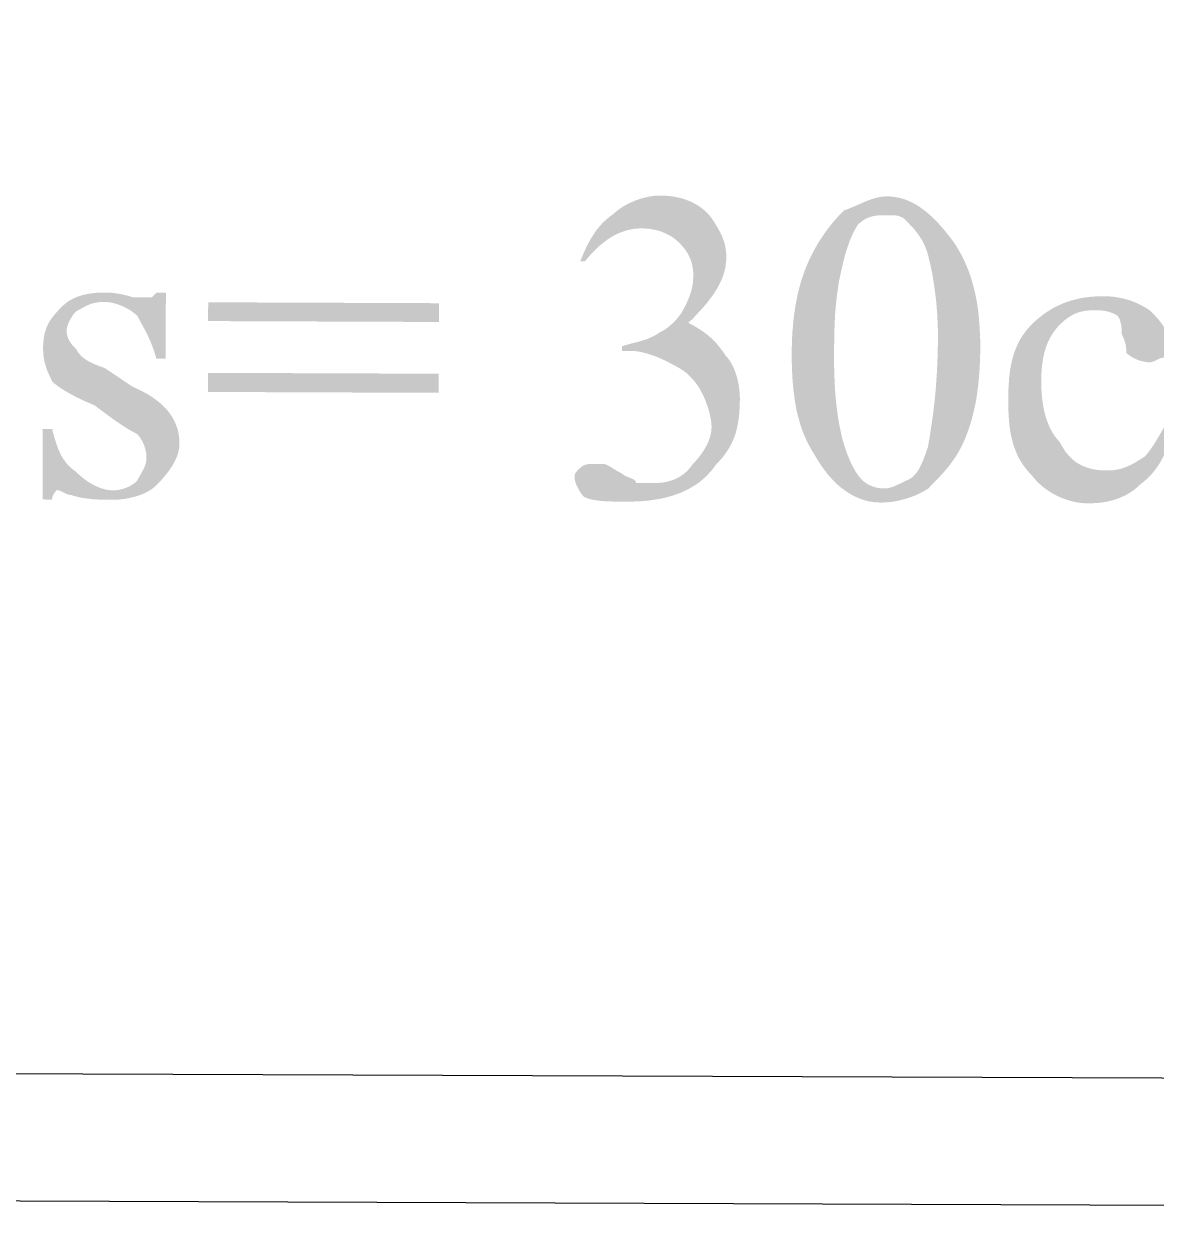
# Model space of a CAD drawing. Header units: millimetres. Extents: x -125 to 146, y -26 to 163.
# Drawn here: x 116.76 to 126.95, y 30.58 to 41.31 of the extents above; entities that cross this region are included whole.
import ezdxf
from ezdxf.xclip import XClip

# ---------------------------------------------------------------- set-up
doc = ezdxf.new("R2010")
doc.units = ezdxf.units.MM
doc.header["$MEASUREMENT"] = 0
doc.header["$XCLIPFRAME"] = 0
doc.layers.get('0').update_dxf_attribs({"color": 255, "linetype": 'CONTINUOUS'})

# ---------------------------------------------------------------- blocks, each defined once
blk = doc.blocks.new('MF12257_10')
at = {"color": 7, "linetype": 'Continuous', "lineweight": 25, "true_color": 0x000007}
blk.add_lwpolyline([(114.393, 53.755), (114.393, -5.961), (68.173, -5.961), (68.173, 53.755)], close=True, dxfattribs=at)
blk = doc.blocks.new('MF12274_11')
at = {"color": 7, "linetype": 'Continuous', "lineweight": 25, "true_color": 0x000007}
blk.add_lwpolyline([(113.205, 52.612), (113.205, -4.776), (69.318, -4.776), (69.318, 52.612)], close=True, dxfattribs=at)

msp = doc.modelspace()

# ---------------------------------------------------------------- hatches: boundary and pattern name
at = {"true_color": 0x000007}
for points in [[(121.767, 39.168), (121.778, 39.195), (121.789, 39.22), (121.799, 39.245), (121.81, 39.268), (121.821, 39.291), (121.832, 39.313), (121.843, 39.335), (121.854, 39.355), (121.865, 39.375), (121.877, 39.394), (121.889, 39.412), (121.9, 39.43), (121.912, 39.447), (121.925, 39.463), (121.937, 39.478), (121.95, 39.493), (121.963, 39.508), (121.977, 39.522), (121.991, 39.535), (122.005, 39.548), (122.019, 39.56), (122.034, 39.571), (122.049, 39.583), (122.065, 39.593), (122.076, 39.604), (122.088, 39.614), (122.101, 39.625), (122.114, 39.635), (122.129, 39.645), (122.144, 39.655), (122.159, 39.665), (122.176, 39.674), (122.193, 39.684), (122.21, 39.693), (122.228, 39.701), (122.247, 39.709), (122.266, 39.717), (122.285, 39.724), (122.305, 39.731), (122.325, 39.737), (122.345, 39.742), (122.366, 39.747), (122.386, 39.751), (122.407, 39.755), (122.428, 39.758), (122.449, 39.76), (122.47, 39.761), (122.492, 39.761), (122.518, 39.761), (122.544, 39.759), (122.569, 39.757), (122.594, 39.754), (122.618, 39.75), (122.642, 39.745), (122.665, 39.74), (122.688, 39.734), (122.71, 39.727), (122.731, 39.719), (122.752, 39.711), (122.772, 39.702), (122.791, 39.692), (122.81, 39.682), (122.828, 39.671), (122.846, 39.659), (122.862, 39.647), (122.878, 39.635), (122.893, 39.621), (122.908, 39.608), (122.921, 39.593), (122.934, 39.579), (122.946, 39.563), (122.957, 39.548), (122.967, 39.532), (122.977, 39.517), (122.986, 39.502), (122.995, 39.487), (123.004, 39.473), (123.012, 39.458), (123.019, 39.445), (123.027, 39.431), (123.033, 39.417), (123.04, 39.404), (123.046, 39.39), (123.051, 39.377), (123.056, 39.363), (123.061, 39.35), (123.065, 39.336), (123.069, 39.323), (123.072, 39.309), (123.075, 39.295), (123.077, 39.281), (123.079, 39.267), (123.08, 39.252), (123.082, 39.237), (123.082, 39.222), (123.082, 39.206), (123.082, 39.18), (123.079, 39.154), (123.076, 39.128), (123.072, 39.103), (123.066, 39.078), (123.059, 39.054), (123.05, 39.03), (123.041, 39.005), (123.03, 38.981), (123.018, 38.958), (123.005, 38.934), (122.991, 38.91), (122.976, 38.886), (122.96, 38.862), (122.942, 38.839), (122.924, 38.815), (122.905, 38.79), (122.884, 38.766), (122.863, 38.742), (122.84, 38.717), (122.817, 38.692), (122.793, 38.666), (122.768, 38.641), (122.741, 38.615), (122.762, 38.604), (122.782, 38.593), (122.801, 38.582), (122.819, 38.572), (122.837, 38.561), (122.854, 38.55), (122.87, 38.539), (122.885, 38.528), (122.9, 38.516), (122.915, 38.505), (122.929, 38.493), (122.942, 38.482), (122.955, 38.469), (122.968, 38.457), (122.98, 38.445), (122.992, 38.432), (123.003, 38.419), (123.014, 38.405), (123.026, 38.391), (123.036, 38.377), (123.047, 38.363), (123.058, 38.348), (123.068, 38.333), (123.079, 38.317), (123.089, 38.306), (123.099, 38.294), (123.109, 38.281), (123.118, 38.268), (123.126, 38.254), (123.134, 38.239), (123.142, 38.224), (123.149, 38.209), (123.156, 38.192), (123.162, 38.176), (123.168, 38.159), (123.174, 38.142), (123.179, 38.125), (123.183, 38.107), (123.187, 38.09), (123.191, 38.072), (123.194, 38.054), (123.197, 38.037), (123.199, 38.019), (123.201, 38.002), (123.203, 37.985), (123.204, 37.968), (123.204, 37.952), (123.205, 37.935), (123.204, 37.904), (123.203, 37.873), (123.202, 37.843), (123.2, 37.814), (123.198, 37.786), (123.195, 37.758), (123.191, 37.731), (123.186, 37.705), (123.181, 37.679), (123.175, 37.654), (123.169, 37.629), (123.161, 37.605), (123.153, 37.582), (123.143, 37.558), (123.133, 37.536), (123.121, 37.513), (123.109, 37.491), (123.096, 37.469), (123.081, 37.447), (123.066, 37.426), (123.049, 37.404), (123.031, 37.383), (123.011, 37.362), (122.991, 37.341), (122.969, 37.31), (122.946, 37.281), (122.921, 37.254), (122.895, 37.228), (122.869, 37.204), (122.841, 37.181), (122.812, 37.16), (122.781, 37.141), (122.75, 37.123), (122.718, 37.107), (122.685, 37.091), (122.651, 37.078), (122.616, 37.065), (122.58, 37.054), (122.544, 37.044), (122.507, 37.035), (122.469, 37.028), (122.43, 37.022), (122.391, 37.016), (122.351, 37.012), (122.31, 37.009), (122.269, 37.007), (122.227, 37.006), (122.185, 37.005), (122.164, 37.005), (122.143, 37.005), (122.123, 37.006), (122.103, 37.006), (122.083, 37.006), (122.065, 37.006), (122.046, 37.007), (122.028, 37.007), (122.011, 37.008), (121.993, 37.009), (121.977, 37.01), (121.961, 37.011), (121.945, 37.013), (121.93, 37.015), (121.915, 37.017), (121.9, 37.019), (121.887, 37.021), (121.873, 37.024), (121.86, 37.027), (121.847, 37.031), (121.835, 37.035), (121.824, 37.039), (121.812, 37.044), (121.802, 37.049), (121.796, 37.055), (121.791, 37.06), (121.786, 37.067), (121.781, 37.073), (121.776, 37.08), (121.771, 37.088), (121.766, 37.095), (121.761, 37.102), (121.756, 37.11), (121.752, 37.118), (121.748, 37.126), (121.744, 37.134), (121.74, 37.142), (121.736, 37.15), (121.733, 37.158), (121.73, 37.165), (121.727, 37.173), (121.725, 37.18), (121.723, 37.187), (121.721, 37.194), (121.719, 37.201), (121.718, 37.207), (121.718, 37.213), (121.718, 37.219), (121.718, 37.224), (121.718, 37.228), (121.718, 37.233), (121.718, 37.237), (121.718, 37.24), (121.718, 37.244), (121.719, 37.247), (121.719, 37.25), (121.72, 37.253), (121.721, 37.256), (121.722, 37.258), (121.723, 37.261), (121.725, 37.264), (121.726, 37.266), (121.728, 37.269), (121.73, 37.272), (121.733, 37.275), (121.736, 37.278), (121.739, 37.282), (121.742, 37.285), (121.746, 37.289), (121.75, 37.293), (121.755, 37.298), (121.76, 37.303), (121.766, 37.308), (121.771, 37.313), (121.776, 37.317), (121.781, 37.321), (121.787, 37.324), (121.792, 37.328), (121.797, 37.33), (121.803, 37.333), (121.808, 37.335), (121.813, 37.337), (121.819, 37.339), (121.824, 37.34), (121.829, 37.341), (121.834, 37.342), (121.84, 37.343), (121.845, 37.344), (121.85, 37.344), (121.856, 37.345), (121.861, 37.345), (121.866, 37.345), (121.872, 37.345), (121.877, 37.345), (121.882, 37.345), (121.887, 37.345), (121.888, 37.345), (121.888, 37.345), (121.889, 37.345), (121.891, 37.345), (121.893, 37.345), (121.895, 37.345), (121.897, 37.345), (121.9, 37.345), (121.903, 37.345), (121.906, 37.345), (121.91, 37.345), (121.914, 37.345), (121.918, 37.345), (121.922, 37.345), (121.927, 37.345), (121.931, 37.345), (121.936, 37.345), (121.941, 37.345), (121.946, 37.345), (121.951, 37.345), (121.956, 37.345), (121.962, 37.345), (121.967, 37.345), (121.972, 37.345), (121.977, 37.345), (121.983, 37.344), (121.988, 37.343), (121.993, 37.341), (121.999, 37.34), (122.004, 37.337), (122.01, 37.335), (122.016, 37.332), (122.022, 37.329), (122.028, 37.326), (122.034, 37.322), (122.041, 37.318), (122.047, 37.314), (122.054, 37.31), (122.062, 37.305), (122.069, 37.3), (122.077, 37.296), (122.085, 37.291), (122.093, 37.286), (122.102, 37.281), (122.111, 37.275), (122.121, 37.27), (122.131, 37.265), (122.141, 37.259), (122.147, 37.254), (122.153, 37.25), (122.16, 37.245), (122.166, 37.241), (122.173, 37.238), (122.18, 37.234), (122.187, 37.231), (122.195, 37.228), (122.202, 37.225), (122.209, 37.222), (122.216, 37.219), (122.223, 37.217), (122.229, 37.214), (122.235, 37.211), (122.241, 37.209), (122.247, 37.206), (122.252, 37.203), (122.257, 37.199), (122.261, 37.196), (122.264, 37.192), (122.267, 37.188), (122.269, 37.184), (122.27, 37.179), (122.27, 37.174), (122.276, 37.174), (122.282, 37.174), (122.288, 37.174), (122.295, 37.174), (122.302, 37.174), (122.309, 37.174), (122.316, 37.174), (122.324, 37.174), (122.331, 37.174), (122.339, 37.174), (122.347, 37.174), (122.355, 37.174), (122.363, 37.174), (122.371, 37.174), (122.379, 37.174), (122.386, 37.174), (122.394, 37.174), (122.401, 37.174), (122.409, 37.174), (122.415, 37.174), (122.422, 37.174), (122.428, 37.174), (122.434, 37.174), (122.44, 37.174), (122.456, 37.174), (122.471, 37.174), (122.487, 37.176), (122.503, 37.177), (122.519, 37.179), (122.534, 37.182), (122.55, 37.185), (122.565, 37.189), (122.58, 37.193), (122.596, 37.198), (122.61, 37.204), (122.625, 37.21), (122.64, 37.217), (122.654, 37.225), (122.668, 37.233), (122.681, 37.242), (122.695, 37.251), (122.708, 37.262), (122.721, 37.273), (122.733, 37.285), (122.745, 37.298), (122.757, 37.312), (122.768, 37.326), (122.779, 37.342), (122.79, 37.353), (122.8, 37.364), (122.811, 37.375), (122.821, 37.387), (122.831, 37.4), (122.841, 37.412), (122.851, 37.425), (122.861, 37.439), (122.87, 37.452), (122.879, 37.466), (122.888, 37.48), (122.896, 37.495), (122.904, 37.509), (122.911, 37.524), (122.918, 37.539), (122.924, 37.554), (122.93, 37.57), (122.935, 37.585), (122.939, 37.601), (122.943, 37.617), (122.946, 37.632), (122.948, 37.648), (122.949, 37.664), (122.95, 37.68), (122.949, 37.691), (122.949, 37.702), (122.948, 37.714), (122.946, 37.726), (122.945, 37.739), (122.943, 37.751), (122.94, 37.764), (122.937, 37.777), (122.934, 37.79), (122.931, 37.804), (122.928, 37.817), (122.924, 37.83), (122.92, 37.844), (122.915, 37.857), (122.911, 37.87), (122.906, 37.883), (122.902, 37.896), (122.897, 37.909), (122.892, 37.921), (122.887, 37.934), (122.882, 37.945), (122.877, 37.957), (122.871, 37.968), (122.866, 37.979), (122.861, 37.989), (122.856, 37.999), (122.85, 38.009), (122.845, 38.018), (122.84, 38.027), (122.835, 38.035), (122.829, 38.044), (122.824, 38.051), (122.819, 38.059), (122.813, 38.066), (122.808, 38.073), (122.803, 38.08), (122.798, 38.086), (122.792, 38.093), (122.787, 38.099), (122.782, 38.105), (122.777, 38.111), (122.771, 38.116), (122.766, 38.122), (122.761, 38.127), (122.756, 38.133), (122.75, 38.138), (122.745, 38.144), (122.74, 38.149), (122.734, 38.154), (122.728, 38.16), (122.722, 38.165), (122.715, 38.17), (122.708, 38.175), (122.701, 38.181), (122.693, 38.186), (122.685, 38.191), (122.677, 38.197), (122.668, 38.202), (122.659, 38.207), (122.65, 38.213), (122.641, 38.218), (122.631, 38.223), (122.621, 38.229), (122.611, 38.234), (122.601, 38.239), (122.591, 38.245), (122.581, 38.25), (122.571, 38.255), (122.56, 38.261), (122.55, 38.266), (122.539, 38.271), (122.529, 38.277), (122.518, 38.282), (122.507, 38.287), (122.495, 38.293), (122.483, 38.298), (122.471, 38.303), (122.459, 38.308), (122.446, 38.313), (122.433, 38.318), (122.42, 38.322), (122.407, 38.327), (122.394, 38.331), (122.381, 38.335), (122.367, 38.339), (122.354, 38.343), (122.341, 38.346), (122.328, 38.35), (122.315, 38.352), (122.303, 38.355), (122.29, 38.357), (122.278, 38.359), (122.266, 38.36), (122.254, 38.361), (122.243, 38.362), (122.232, 38.362), (122.145, 38.363), (122.145, 38.405), (122.161, 38.41), (122.177, 38.415), (122.192, 38.419), (122.207, 38.423), (122.221, 38.427), (122.236, 38.431), (122.25, 38.434), (122.263, 38.438), (122.277, 38.441), (122.29, 38.445), (122.304, 38.448), (122.317, 38.452), (122.33, 38.456), (122.344, 38.46), (122.357, 38.465), (122.371, 38.47), (122.384, 38.476), (122.398, 38.482), (122.412, 38.488), (122.427, 38.495), (122.441, 38.503), (122.456, 38.511), (122.471, 38.521), (122.487, 38.531), (122.498, 38.536), (122.508, 38.542), (122.519, 38.548), (122.529, 38.555), (122.54, 38.562), (122.55, 38.57), (122.56, 38.577), (122.57, 38.585), (122.58, 38.594), (122.59, 38.602), (122.6, 38.611), (122.609, 38.62), (122.618, 38.63), (122.627, 38.639), (122.636, 38.649), (122.644, 38.659), (122.652, 38.669), (122.66, 38.679), (122.668, 38.689), (122.675, 38.7), (122.682, 38.71), (122.688, 38.721), (122.694, 38.731), (122.7, 38.742), (122.705, 38.752), (122.71, 38.763), (122.715, 38.773), (122.721, 38.784), (122.726, 38.795), (122.731, 38.806), (122.736, 38.817), (122.741, 38.828), (122.745, 38.839), (122.75, 38.85), (122.754, 38.862), (122.758, 38.874), (122.762, 38.886), (122.766, 38.898), (122.769, 38.911), (122.772, 38.923), (122.775, 38.936), (122.778, 38.95), (122.78, 38.963), (122.782, 38.978), (122.783, 38.992), (122.784, 39.007), (122.785, 39.022), (122.785, 39.038), (122.785, 39.053), (122.785, 39.069), (122.784, 39.083), (122.782, 39.098), (122.78, 39.112), (122.778, 39.126), (122.775, 39.139), (122.772, 39.152), (122.768, 39.165), (122.764, 39.178), (122.759, 39.19), (122.754, 39.202), (122.749, 39.214), (122.743, 39.225), (122.736, 39.237), (122.73, 39.248), (122.722, 39.259), (122.715, 39.27), (122.707, 39.281), (122.698, 39.292), (122.689, 39.303), (122.68, 39.313), (122.67, 39.324), (122.659, 39.335), (122.649, 39.345), (122.637, 39.355), (122.626, 39.365), (122.614, 39.375), (122.602, 39.383), (122.589, 39.392), (122.576, 39.4), (122.562, 39.407), (122.549, 39.414), (122.535, 39.421), (122.521, 39.427), (122.506, 39.433), (122.492, 39.438), (122.477, 39.443), (122.462, 39.447), (122.447, 39.451), (122.431, 39.454), (122.416, 39.457), (122.4, 39.46), (122.385, 39.462), (122.369, 39.463), (122.353, 39.464), (122.337, 39.465), (122.321, 39.465), (122.3, 39.465), (122.278, 39.464), (122.257, 39.462), (122.235, 39.458), (122.214, 39.454), (122.193, 39.449), (122.171, 39.443), (122.15, 39.436), (122.129, 39.428), (122.107, 39.419), (122.086, 39.409), (122.065, 39.397), (122.043, 39.385), (122.022, 39.371), (122.001, 39.356), (121.98, 39.34), (121.958, 39.323), (121.937, 39.305), (121.916, 39.285), (121.895, 39.265), (121.873, 39.242), (121.852, 39.219), (121.831, 39.194), (121.809, 39.168)], [(118.038, 38.886), (118.036, 38.293), (117.951, 38.294), (117.946, 38.315), (117.94, 38.335), (117.934, 38.355), (117.927, 38.375), (117.92, 38.394), (117.913, 38.413), (117.906, 38.431), (117.899, 38.449), (117.891, 38.466), (117.883, 38.483), (117.875, 38.5), (117.867, 38.516), (117.86, 38.532), (117.852, 38.547), (117.844, 38.562), (117.836, 38.576), (117.829, 38.59), (117.821, 38.604), (117.814, 38.617), (117.807, 38.629), (117.801, 38.641), (117.795, 38.653), (117.789, 38.664), (117.783, 38.675), (117.772, 38.686), (117.761, 38.696), (117.749, 38.705), (117.737, 38.714), (117.725, 38.723), (117.712, 38.731), (117.699, 38.739), (117.686, 38.746), (117.673, 38.753), (117.66, 38.759), (117.646, 38.765), (117.633, 38.771), (117.62, 38.776), (117.607, 38.781), (117.594, 38.785), (117.581, 38.789), (117.568, 38.792), (117.555, 38.795), (117.542, 38.798), (117.53, 38.8), (117.518, 38.801), (117.507, 38.802), (117.496, 38.803), (117.485, 38.803), (117.469, 38.803), (117.455, 38.803), (117.441, 38.802), (117.428, 38.8), (117.415, 38.798), (117.403, 38.796), (117.392, 38.794), (117.381, 38.791), (117.371, 38.788), (117.361, 38.785), (117.351, 38.781), (117.342, 38.777), (117.333, 38.773), (117.324, 38.769), (117.315, 38.765), (117.306, 38.76), (117.297, 38.755), (117.288, 38.75), (117.279, 38.745), (117.27, 38.74), (117.261, 38.735), (117.251, 38.73), (117.241, 38.725), (117.231, 38.72), (117.225, 38.714), (117.22, 38.708), (117.215, 38.702), (117.209, 38.695), (117.204, 38.688), (117.199, 38.681), (117.194, 38.674), (117.19, 38.666), (117.185, 38.659), (117.18, 38.651), (117.176, 38.643), (117.172, 38.635), (117.168, 38.627), (117.164, 38.619), (117.161, 38.612), (117.158, 38.604), (117.155, 38.596), (117.153, 38.589), (117.15, 38.582), (117.149, 38.575), (117.147, 38.568), (117.146, 38.562), (117.145, 38.556), (117.145, 38.551), (117.145, 38.54), (117.146, 38.53), (117.147, 38.521), (117.148, 38.512), (117.15, 38.503), (117.152, 38.494), (117.155, 38.486), (117.157, 38.478), (117.161, 38.471), (117.164, 38.464), (117.167, 38.457), (117.171, 38.45), (117.175, 38.443), (117.18, 38.437), (117.184, 38.431), (117.189, 38.425), (117.193, 38.419), (117.198, 38.413), (117.203, 38.408), (117.208, 38.402), (117.214, 38.397), (117.219, 38.392), (117.224, 38.386), (117.229, 38.381), (117.235, 38.371), (117.241, 38.361), (117.247, 38.351), (117.254, 38.342), (117.261, 38.333), (117.269, 38.325), (117.277, 38.316), (117.285, 38.309), (117.294, 38.301), (117.304, 38.294), (117.314, 38.287), (117.324, 38.28), (117.335, 38.273), (117.346, 38.267), (117.358, 38.261), (117.37, 38.255), (117.382, 38.249), (117.395, 38.243), (117.409, 38.238), (117.423, 38.232), (117.437, 38.227), (117.452, 38.221), (117.467, 38.216), (117.483, 38.211), (117.739, 38.04), (117.775, 38.024), (117.809, 38.007), (117.842, 37.99), (117.873, 37.973), (117.902, 37.955), (117.929, 37.936), (117.955, 37.917), (117.98, 37.898), (118.002, 37.878), (118.023, 37.858), (118.043, 37.837), (118.061, 37.816), (118.077, 37.794), (118.092, 37.772), (118.105, 37.749), (118.117, 37.727), (118.127, 37.703), (118.136, 37.679), (118.144, 37.655), (118.15, 37.631), (118.154, 37.606), (118.158, 37.58), (118.16, 37.554), (118.16, 37.528), (118.16, 37.512), (118.158, 37.496), (118.156, 37.481), (118.153, 37.465), (118.149, 37.449), (118.145, 37.433), (118.139, 37.417), (118.133, 37.401), (118.126, 37.385), (118.118, 37.37), (118.11, 37.354), (118.101, 37.338), (118.092, 37.322), (118.081, 37.306), (118.07, 37.29), (118.059, 37.275), (118.047, 37.259), (118.034, 37.243), (118.021, 37.227), (118.007, 37.211), (117.993, 37.195), (117.978, 37.18), (117.963, 37.164), (117.947, 37.148), (117.936, 37.138), (117.924, 37.128), (117.911, 37.118), (117.898, 37.109), (117.884, 37.101), (117.869, 37.093), (117.854, 37.085), (117.838, 37.078), (117.822, 37.071), (117.805, 37.065), (117.788, 37.059), (117.771, 37.053), (117.753, 37.048), (117.736, 37.044), (117.718, 37.04), (117.7, 37.036), (117.682, 37.033), (117.665, 37.03), (117.647, 37.028), (117.63, 37.026), (117.612, 37.024), (117.596, 37.023), (117.579, 37.023), (117.563, 37.022), (117.547, 37.022), (117.531, 37.023), (117.515, 37.023), (117.499, 37.023), (117.484, 37.023), (117.468, 37.023), (117.452, 37.024), (117.436, 37.024), (117.42, 37.025), (117.404, 37.026), (117.388, 37.027), (117.372, 37.028), (117.357, 37.03), (117.341, 37.032), (117.325, 37.034), (117.309, 37.036), (117.293, 37.038), (117.277, 37.041), (117.261, 37.044), (117.245, 37.048), (117.23, 37.052), (117.214, 37.056), (117.198, 37.061), (117.182, 37.066), (117.177, 37.066), (117.171, 37.067), (117.166, 37.068), (117.161, 37.069), (117.156, 37.071), (117.15, 37.073), (117.145, 37.075), (117.14, 37.077), (117.134, 37.08), (117.129, 37.082), (117.124, 37.085), (117.119, 37.088), (117.113, 37.09), (117.108, 37.093), (117.103, 37.095), (117.098, 37.098), (117.092, 37.1), (117.087, 37.102), (117.082, 37.104), (117.076, 37.106), (117.071, 37.107), (117.066, 37.108), (117.061, 37.109), (117.055, 37.109), (117.055, 37.109), (117.054, 37.108), (117.053, 37.107), (117.052, 37.106), (117.05, 37.104), (117.049, 37.102), (117.046, 37.099), (117.044, 37.096), (117.042, 37.093), (117.039, 37.09), (117.037, 37.086), (117.034, 37.083), (117.031, 37.078), (117.029, 37.074), (117.026, 37.07), (117.024, 37.065), (117.021, 37.06), (117.019, 37.055), (117.017, 37.05), (117.016, 37.045), (117.014, 37.04), (117.013, 37.035), (117.013, 37.03), (117.013, 37.024), (116.928, 37.025), (116.93, 37.66), (117.015, 37.659), (117.02, 37.638), (117.025, 37.618), (117.031, 37.598), (117.036, 37.578), (117.042, 37.559), (117.048, 37.54), (117.054, 37.522), (117.06, 37.504), (117.066, 37.487), (117.073, 37.47), (117.081, 37.453), (117.088, 37.437), (117.096, 37.421), (117.105, 37.406), (117.114, 37.391), (117.124, 37.377), (117.134, 37.363), (117.145, 37.349), (117.156, 37.336), (117.169, 37.324), (117.181, 37.312), (117.195, 37.3), (117.21, 37.288), (117.225, 37.278), (117.236, 37.267), (117.247, 37.256), (117.259, 37.246), (117.271, 37.236), (117.283, 37.225), (117.296, 37.215), (117.309, 37.205), (117.322, 37.196), (117.336, 37.186), (117.35, 37.177), (117.364, 37.169), (117.378, 37.161), (117.393, 37.153), (117.408, 37.146), (117.423, 37.139), (117.438, 37.133), (117.453, 37.127), (117.469, 37.122), (117.484, 37.118), (117.5, 37.114), (117.516, 37.111), (117.532, 37.109), (117.547, 37.108), (117.563, 37.107), (117.574, 37.107), (117.584, 37.108), (117.595, 37.109), (117.606, 37.11), (117.616, 37.112), (117.626, 37.114), (117.637, 37.117), (117.647, 37.119), (117.657, 37.122), (117.667, 37.126), (117.677, 37.129), (117.686, 37.133), (117.696, 37.137), (117.705, 37.141), (117.714, 37.146), (117.722, 37.15), (117.73, 37.155), (117.738, 37.16), (117.746, 37.165), (117.753, 37.17), (117.76, 37.175), (117.766, 37.18), (117.772, 37.186), (117.778, 37.191), (117.783, 37.201), (117.788, 37.211), (117.794, 37.221), (117.799, 37.23), (117.804, 37.239), (117.809, 37.248), (117.814, 37.256), (117.819, 37.264), (117.824, 37.273), (117.828, 37.281), (117.832, 37.289), (117.836, 37.297), (117.84, 37.304), (117.844, 37.312), (117.847, 37.32), (117.85, 37.329), (117.853, 37.337), (117.856, 37.345), (117.858, 37.354), (117.86, 37.363), (117.861, 37.372), (117.862, 37.382), (117.863, 37.392), (117.863, 37.402), (117.863, 37.413), (117.863, 37.423), (117.862, 37.434), (117.86, 37.444), (117.858, 37.455), (117.856, 37.465), (117.854, 37.475), (117.851, 37.485), (117.848, 37.495), (117.845, 37.505), (117.841, 37.515), (117.837, 37.524), (117.833, 37.533), (117.829, 37.542), (117.825, 37.551), (117.82, 37.559), (117.815, 37.567), (117.81, 37.575), (117.805, 37.583), (117.8, 37.59), (117.795, 37.596), (117.79, 37.603), (117.785, 37.609), (117.779, 37.614), (117.768, 37.62), (117.757, 37.626), (117.745, 37.632), (117.733, 37.639), (117.72, 37.646), (117.707, 37.654), (117.693, 37.662), (117.679, 37.671), (117.665, 37.68), (117.65, 37.69), (117.634, 37.7), (117.619, 37.71), (117.603, 37.721), (117.586, 37.733), (117.569, 37.745), (117.552, 37.757), (117.534, 37.77), (117.515, 37.783), (117.497, 37.797), (117.478, 37.811), (117.458, 37.826), (117.438, 37.841), (117.418, 37.856), (117.397, 37.872), (117.371, 37.883), (117.346, 37.894), (117.321, 37.904), (117.298, 37.915), (117.276, 37.925), (117.254, 37.936), (117.233, 37.946), (117.214, 37.956), (117.195, 37.966), (117.177, 37.976), (117.159, 37.986), (117.143, 37.995), (117.128, 38.004), (117.113, 38.013), (117.1, 38.022), (117.087, 38.03), (117.075, 38.038), (117.064, 38.046), (117.054, 38.054), (117.045, 38.061), (117.036, 38.068), (117.029, 38.074), (117.022, 38.08), (117.016, 38.085), (117.011, 38.096), (117.006, 38.107), (117.001, 38.117), (116.996, 38.128), (116.991, 38.139), (116.986, 38.15), (116.981, 38.161), (116.976, 38.172), (116.971, 38.183), (116.967, 38.194), (116.963, 38.206), (116.959, 38.218), (116.955, 38.23), (116.951, 38.242), (116.948, 38.255), (116.945, 38.268), (116.942, 38.281), (116.94, 38.294), (116.938, 38.308), (116.936, 38.322), (116.935, 38.336), (116.934, 38.351), (116.933, 38.366), (116.933, 38.382), (116.933, 38.403), (116.934, 38.423), (116.935, 38.442), (116.937, 38.46), (116.939, 38.478), (116.942, 38.495), (116.945, 38.512), (116.949, 38.528), (116.954, 38.543), (116.959, 38.559), (116.964, 38.574), (116.971, 38.588), (116.978, 38.603), (116.985, 38.617), (116.994, 38.631), (117.003, 38.645), (117.013, 38.659), (117.023, 38.673), (117.035, 38.688), (117.047, 38.702), (117.06, 38.717), (117.074, 38.732), (117.088, 38.747), (117.104, 38.762), (117.115, 38.773), (117.126, 38.783), (117.138, 38.792), (117.15, 38.801), (117.162, 38.81), (117.175, 38.818), (117.189, 38.825), (117.203, 38.833), (117.217, 38.839), (117.232, 38.846), (117.247, 38.852), (117.263, 38.857), (117.279, 38.862), (117.295, 38.867), (117.312, 38.871), (117.33, 38.874), (117.348, 38.878), (117.366, 38.88), (117.385, 38.883), (117.404, 38.885), (117.424, 38.886), (117.444, 38.887), (117.464, 38.888), (117.485, 38.888), (117.491, 38.888), (117.497, 38.888), (117.503, 38.888), (117.51, 38.888), (117.517, 38.887), (117.525, 38.887), (117.533, 38.887), (117.542, 38.886), (117.551, 38.886), (117.56, 38.885), (117.57, 38.884), (117.581, 38.882), (117.592, 38.881), (117.603, 38.879), (117.615, 38.877), (117.627, 38.875), (117.64, 38.872), (117.653, 38.87), (117.667, 38.866), (117.681, 38.863), (117.695, 38.859), (117.71, 38.855), (117.726, 38.85), (117.742, 38.845), (117.747, 38.845), (117.752, 38.845), (117.758, 38.845), (117.763, 38.845), (117.768, 38.845), (117.773, 38.845), (117.779, 38.845), (117.784, 38.845), (117.789, 38.845), (117.795, 38.845), (117.8, 38.844), (117.805, 38.844), (117.81, 38.844), (117.816, 38.844), (117.821, 38.844), (117.826, 38.844), (117.832, 38.844), (117.837, 38.844), (117.842, 38.844), (117.847, 38.844), (117.853, 38.844), (117.858, 38.844), (117.863, 38.844), (117.869, 38.844), (117.869, 38.844), (117.869, 38.844), (117.87, 38.844), (117.872, 38.844), (117.873, 38.844), (117.875, 38.844), (117.877, 38.844), (117.88, 38.844), (117.882, 38.844), (117.885, 38.844), (117.887, 38.844), (117.89, 38.844), (117.892, 38.844), (117.895, 38.844), (117.898, 38.844), (117.9, 38.844), (117.902, 38.844), (117.904, 38.844), (117.906, 38.844), (117.908, 38.844), (117.909, 38.844), (117.91, 38.844), (117.911, 38.844), (117.911, 38.844), (117.911, 38.844), (117.912, 38.845), (117.913, 38.846), (117.914, 38.847), (117.916, 38.849), (117.918, 38.851), (117.92, 38.853), (117.922, 38.855), (117.924, 38.857), (117.927, 38.86), (117.93, 38.863), (117.932, 38.865), (117.935, 38.868), (117.937, 38.87), (117.94, 38.873), (117.942, 38.875), (117.945, 38.878), (117.947, 38.88), (117.949, 38.882), (117.95, 38.883), (117.952, 38.884), (117.953, 38.885), (117.953, 38.886), (117.953, 38.886)], [(127.104, 37.707), (127.098, 37.675), (127.092, 37.645), (127.085, 37.615), (127.078, 37.587), (127.071, 37.559), (127.063, 37.532), (127.054, 37.505), (127.045, 37.48), (127.035, 37.455), (127.025, 37.431), (127.014, 37.407), (127.002, 37.384), (126.99, 37.362), (126.977, 37.341), (126.963, 37.32), (126.949, 37.3), (126.933, 37.28), (126.918, 37.261), (126.901, 37.242), (126.883, 37.224), (126.865, 37.207), (126.846, 37.19), (126.826, 37.174), (126.805, 37.158), (126.789, 37.142), (126.773, 37.128), (126.756, 37.114), (126.738, 37.101), (126.72, 37.089), (126.702, 37.078), (126.684, 37.067), (126.665, 37.058), (126.646, 37.049), (126.626, 37.04), (126.607, 37.033), (126.587, 37.026), (126.566, 37.02), (126.546, 37.014), (126.526, 37.009), (126.505, 37.005), (126.484, 37.001), (126.463, 36.998), (126.442, 36.995), (126.421, 36.993), (126.4, 36.992), (126.379, 36.991), (126.358, 36.99), (126.336, 36.99), (126.315, 36.99), (126.293, 36.992), (126.271, 36.994), (126.249, 36.997), (126.226, 37.001), (126.204, 37.006), (126.181, 37.012), (126.158, 37.019), (126.135, 37.026), (126.112, 37.035), (126.089, 37.044), (126.067, 37.054), (126.044, 37.066), (126.022, 37.078), (126.001, 37.09), (125.979, 37.104), (125.958, 37.119), (125.938, 37.134), (125.918, 37.151), (125.899, 37.168), (125.88, 37.186), (125.863, 37.205), (125.846, 37.225), (125.829, 37.246), (125.809, 37.267), (125.79, 37.289), (125.772, 37.312), (125.755, 37.334), (125.74, 37.358), (125.725, 37.382), (125.712, 37.406), (125.7, 37.431), (125.689, 37.457), (125.679, 37.483), (125.669, 37.51), (125.661, 37.538), (125.654, 37.566), (125.647, 37.595), (125.641, 37.625), (125.636, 37.655), (125.632, 37.686), (125.629, 37.718), (125.626, 37.751), (125.624, 37.784), (125.622, 37.818), (125.621, 37.854), (125.62, 37.89), (125.62, 37.927), (125.621, 37.963), (125.621, 37.999), (125.623, 38.034), (125.625, 38.068), (125.627, 38.101), (125.63, 38.134), (125.634, 38.165), (125.638, 38.196), (125.644, 38.226), (125.65, 38.256), (125.656, 38.285), (125.664, 38.313), (125.672, 38.34), (125.682, 38.367), (125.692, 38.393), (125.704, 38.419), (125.716, 38.444), (125.729, 38.468), (125.744, 38.492), (125.76, 38.515), (125.776, 38.538), (125.794, 38.56), (125.814, 38.582), (125.834, 38.603), (125.856, 38.624), (125.878, 38.644), (125.9, 38.662), (125.923, 38.68), (125.946, 38.698), (125.97, 38.714), (125.994, 38.729), (126.018, 38.744), (126.043, 38.757), (126.069, 38.77), (126.095, 38.782), (126.121, 38.793), (126.148, 38.803), (126.175, 38.812), (126.202, 38.82), (126.23, 38.827), (126.259, 38.834), (126.288, 38.84), (126.317, 38.844), (126.347, 38.848), (126.377, 38.851), (126.408, 38.853), (126.439, 38.854), (126.47, 38.855), (126.492, 38.854), (126.512, 38.854), (126.533, 38.853), (126.553, 38.851), (126.572, 38.849), (126.592, 38.846), (126.61, 38.843), (126.629, 38.84), (126.647, 38.836), (126.665, 38.832), (126.683, 38.827), (126.7, 38.822), (126.717, 38.817), (126.734, 38.811), (126.751, 38.804), (126.767, 38.797), (126.784, 38.79), (126.8, 38.782), (126.816, 38.774), (126.832, 38.765), (126.848, 38.756), (126.864, 38.747), (126.88, 38.737), (126.896, 38.726), (126.906, 38.716), (126.917, 38.705), (126.927, 38.694), (126.938, 38.684), (126.948, 38.673), (126.958, 38.662), (126.968, 38.651), (126.977, 38.64), (126.986, 38.628), (126.995, 38.617), (127.004, 38.605), (127.012, 38.593), (127.019, 38.581), (127.027, 38.569), (127.033, 38.557), (127.039, 38.544), (127.045, 38.531), (127.05, 38.517), (127.054, 38.504), (127.058, 38.489), (127.06, 38.475), (127.062, 38.46), (127.064, 38.445), (127.064, 38.429), (127.064, 38.424), (127.063, 38.419), (127.062, 38.413), (127.061, 38.408), (127.059, 38.403), (127.057, 38.398), (127.055, 38.392), (127.053, 38.387), (127.05, 38.382), (127.048, 38.376), (127.045, 38.371), (127.043, 38.366), (127.04, 38.361), (127.037, 38.355), (127.035, 38.35), (127.032, 38.345), (127.03, 38.339), (127.028, 38.334), (127.026, 38.329), (127.024, 38.324), (127.023, 38.318), (127.022, 38.313), (127.021, 38.308), (127.021, 38.302), (127.016, 38.302), (127.011, 38.302), (127.005, 38.301), (127, 38.299), (126.995, 38.298), (126.989, 38.296), (126.984, 38.294), (126.979, 38.292), (126.974, 38.289), (126.968, 38.287), (126.963, 38.284), (126.958, 38.281), (126.952, 38.279), (126.947, 38.276), (126.942, 38.274), (126.936, 38.271), (126.931, 38.269), (126.926, 38.267), (126.921, 38.265), (126.915, 38.264), (126.91, 38.262), (126.905, 38.261), (126.899, 38.261), (126.894, 38.261), (126.884, 38.261), (126.873, 38.261), (126.862, 38.263), (126.852, 38.264), (126.842, 38.266), (126.831, 38.268), (126.821, 38.271), (126.811, 38.273), (126.801, 38.276), (126.791, 38.28), (126.782, 38.284), (126.772, 38.287), (126.763, 38.292), (126.754, 38.296), (126.746, 38.3), (126.737, 38.305), (126.729, 38.31), (126.722, 38.315), (126.714, 38.32), (126.707, 38.325), (126.7, 38.33), (126.694, 38.335), (126.688, 38.341), (126.683, 38.346), (126.683, 38.351), (126.683, 38.357), (126.683, 38.362), (126.683, 38.367), (126.682, 38.373), (126.682, 38.378), (126.682, 38.384), (126.681, 38.39), (126.681, 38.396), (126.68, 38.402), (126.679, 38.408), (126.678, 38.415), (126.676, 38.422), (126.675, 38.428), (126.673, 38.436), (126.671, 38.443), (126.668, 38.451), (126.665, 38.459), (126.662, 38.468), (126.659, 38.476), (126.655, 38.486), (126.651, 38.495), (126.646, 38.505), (126.641, 38.515), (126.641, 38.521), (126.641, 38.527), (126.641, 38.533), (126.641, 38.54), (126.641, 38.547), (126.64, 38.554), (126.64, 38.561), (126.64, 38.569), (126.639, 38.576), (126.638, 38.584), (126.637, 38.592), (126.636, 38.6), (126.634, 38.608), (126.632, 38.616), (126.63, 38.624), (126.628, 38.632), (126.626, 38.639), (126.623, 38.647), (126.619, 38.654), (126.616, 38.661), (126.611, 38.667), (126.607, 38.674), (126.602, 38.679), (126.597, 38.685), (126.586, 38.69), (126.576, 38.695), (126.567, 38.699), (126.558, 38.703), (126.549, 38.706), (126.54, 38.71), (126.531, 38.712), (126.523, 38.715), (126.515, 38.717), (126.507, 38.719), (126.499, 38.721), (126.491, 38.722), (126.483, 38.724), (126.475, 38.725), (126.467, 38.726), (126.459, 38.726), (126.451, 38.727), (126.442, 38.727), (126.433, 38.728), (126.424, 38.728), (126.415, 38.728), (126.406, 38.728), (126.396, 38.728), (126.385, 38.728), (126.37, 38.728), (126.354, 38.727), (126.339, 38.726), (126.325, 38.725), (126.311, 38.723), (126.297, 38.72), (126.284, 38.718), (126.271, 38.714), (126.258, 38.711), (126.245, 38.707), (126.233, 38.702), (126.221, 38.697), (126.209, 38.691), (126.198, 38.686), (126.186, 38.679), (126.175, 38.672), (126.164, 38.665), (126.153, 38.658), (126.142, 38.649), (126.131, 38.641), (126.12, 38.632), (126.11, 38.622), (126.099, 38.612), (126.088, 38.602), (126.073, 38.586), (126.058, 38.57), (126.044, 38.553), (126.031, 38.535), (126.019, 38.518), (126.008, 38.499), (125.997, 38.481), (125.988, 38.461), (125.978, 38.442), (125.97, 38.422), (125.962, 38.401), (125.955, 38.38), (125.949, 38.359), (125.943, 38.337), (125.938, 38.315), (125.934, 38.292), (125.93, 38.269), (125.926, 38.246), (125.924, 38.222), (125.921, 38.197), (125.92, 38.172), (125.918, 38.147), (125.917, 38.121), (125.917, 38.095), (125.917, 38.068), (125.918, 38.042), (125.919, 38.015), (125.921, 37.989), (125.923, 37.963), (125.925, 37.937), (125.928, 37.911), (125.932, 37.886), (125.936, 37.86), (125.941, 37.835), (125.947, 37.811), (125.953, 37.786), (125.96, 37.763), (125.967, 37.739), (125.976, 37.717), (125.985, 37.694), (125.994, 37.673), (126.005, 37.652), (126.016, 37.631), (126.028, 37.612), (126.041, 37.593), (126.055, 37.575), (126.069, 37.558), (126.084, 37.541), (126.095, 37.52), (126.106, 37.501), (126.118, 37.482), (126.13, 37.463), (126.143, 37.446), (126.156, 37.43), (126.17, 37.414), (126.184, 37.4), (126.199, 37.386), (126.215, 37.373), (126.231, 37.361), (126.248, 37.35), (126.265, 37.34), (126.283, 37.331), (126.302, 37.322), (126.322, 37.315), (126.342, 37.308), (126.363, 37.302), (126.385, 37.297), (126.408, 37.293), (126.431, 37.29), (126.456, 37.288), (126.481, 37.286), (126.507, 37.286), (126.523, 37.286), (126.538, 37.286), (126.554, 37.287), (126.568, 37.289), (126.583, 37.291), (126.597, 37.293), (126.611, 37.296), (126.625, 37.299), (126.638, 37.303), (126.652, 37.307), (126.665, 37.312), (126.679, 37.317), (126.692, 37.322), (126.705, 37.328), (126.719, 37.334), (126.732, 37.341), (126.746, 37.348), (126.76, 37.356), (126.774, 37.364), (126.788, 37.373), (126.803, 37.382), (126.818, 37.391), (126.833, 37.401), (126.849, 37.411), (126.854, 37.417), (126.86, 37.424), (126.866, 37.431), (126.873, 37.439), (126.88, 37.448), (126.888, 37.458), (126.896, 37.469), (126.904, 37.48), (126.912, 37.492), (126.921, 37.505), (126.93, 37.519), (126.939, 37.533), (126.948, 37.548), (126.958, 37.564), (126.968, 37.58), (126.978, 37.597), (126.988, 37.614), (126.998, 37.632), (127.009, 37.651), (127.019, 37.67), (127.03, 37.69), (127.04, 37.71), (127.051, 37.731), (127.062, 37.752)]]:
    msp.add_hatch(color=7, dxfattribs=at).paths.add_polyline_path(points)
h = msp.add_hatch(color=7, dxfattribs=at)
h.paths.add_polyline_path([(123.672, 38.357), (123.672, 38.394), (123.673, 38.43), (123.674, 38.466), (123.676, 38.502), (123.678, 38.537), (123.681, 38.571), (123.684, 38.606), (123.687, 38.639), (123.691, 38.673), (123.695, 38.705), (123.7, 38.738), (123.705, 38.77), (123.711, 38.801), (123.717, 38.832), (123.723, 38.863), (123.73, 38.893), (123.738, 38.923), (123.745, 38.952), (123.754, 38.981), (123.762, 39.009), (123.772, 39.037), (123.781, 39.065), (123.791, 39.092), (123.802, 39.119), (123.813, 39.145), (123.824, 39.171), (123.836, 39.196), (123.848, 39.221), (123.86, 39.245), (123.873, 39.27), (123.886, 39.293), (123.9, 39.317), (123.913, 39.339), (123.927, 39.362), (123.942, 39.384), (123.956, 39.405), (123.971, 39.426), (123.986, 39.447), (124.001, 39.467), (124.016, 39.487), (124.032, 39.506), (124.047, 39.525), (124.063, 39.543), (124.079, 39.561), (124.094, 39.578), (124.11, 39.595), (124.126, 39.612), (124.142, 39.628), (124.158, 39.633), (124.174, 39.639), (124.19, 39.645), (124.206, 39.652), (124.222, 39.659), (124.238, 39.665), (124.254, 39.672), (124.269, 39.679), (124.285, 39.686), (124.301, 39.693), (124.317, 39.7), (124.333, 39.707), (124.349, 39.713), (124.365, 39.719), (124.381, 39.725), (124.397, 39.731), (124.413, 39.736), (124.429, 39.74), (124.446, 39.744), (124.462, 39.747), (124.478, 39.75), (124.494, 39.752), (124.51, 39.753), (124.526, 39.754), (124.553, 39.753), (124.578, 39.751), (124.604, 39.747), (124.629, 39.743), (124.653, 39.737), (124.678, 39.73), (124.702, 39.722), (124.725, 39.712), (124.749, 39.701), (124.772, 39.69), (124.794, 39.677), (124.817, 39.663), (124.839, 39.647), (124.861, 39.631), (124.883, 39.614), (124.905, 39.595), (124.927, 39.576), (124.948, 39.556), (124.97, 39.534), (124.991, 39.512), (125.012, 39.488), (125.033, 39.464), (125.054, 39.439), (125.075, 39.413), (125.101, 39.38), (125.125, 39.347), (125.149, 39.313), (125.17, 39.277), (125.191, 39.241), (125.21, 39.205), (125.228, 39.167), (125.245, 39.128), (125.261, 39.089), (125.276, 39.048), (125.289, 39.007), (125.301, 38.965), (125.312, 38.922), (125.323, 38.879), (125.332, 38.834), (125.34, 38.788), (125.347, 38.742), (125.353, 38.695), (125.357, 38.647), (125.361, 38.598), (125.364, 38.548), (125.367, 38.497), (125.368, 38.446), (125.368, 38.393), (125.368, 38.351), (125.367, 38.31), (125.366, 38.27), (125.364, 38.231), (125.362, 38.192), (125.359, 38.154), (125.356, 38.117), (125.353, 38.081), (125.349, 38.046), (125.344, 38.011), (125.34, 37.977), (125.335, 37.943), (125.329, 37.91), (125.323, 37.878), (125.316, 37.847), (125.309, 37.816), (125.302, 37.785), (125.294, 37.755), (125.286, 37.726), (125.277, 37.697), (125.268, 37.669), (125.258, 37.641), (125.248, 37.614), (125.238, 37.587), (125.227, 37.561), (125.216, 37.536), (125.204, 37.511), (125.192, 37.488), (125.179, 37.465), (125.167, 37.443), (125.154, 37.421), (125.14, 37.4), (125.126, 37.38), (125.112, 37.361), (125.098, 37.341), (125.084, 37.323), (125.069, 37.304), (125.054, 37.287), (125.039, 37.269), (125.023, 37.252), (125.008, 37.235), (124.993, 37.218), (124.977, 37.202), (124.961, 37.186), (124.945, 37.17), (124.929, 37.154), (124.914, 37.138), (124.898, 37.122), (124.881, 37.112), (124.865, 37.102), (124.848, 37.093), (124.831, 37.084), (124.813, 37.075), (124.796, 37.067), (124.778, 37.059), (124.759, 37.052), (124.741, 37.045), (124.723, 37.039), (124.704, 37.033), (124.686, 37.028), (124.667, 37.023), (124.649, 37.018), (124.63, 37.014), (124.612, 37.01), (124.594, 37.007), (124.576, 37.004), (124.558, 37.002), (124.54, 37), (124.523, 36.999), (124.506, 36.998), (124.49, 36.997), (124.474, 36.997), (124.447, 36.998), (124.42, 37), (124.394, 37.003), (124.367, 37.008), (124.341, 37.014), (124.314, 37.022), (124.288, 37.031), (124.262, 37.042), (124.236, 37.054), (124.21, 37.067), (124.185, 37.082), (124.16, 37.099), (124.135, 37.117), (124.11, 37.136), (124.085, 37.157), (124.061, 37.18), (124.037, 37.205), (124.014, 37.231), (123.99, 37.258), (123.968, 37.288), (123.945, 37.319), (123.923, 37.352), (123.901, 37.386), (123.88, 37.422), (123.86, 37.454), (123.841, 37.487), (123.823, 37.52), (123.806, 37.554), (123.791, 37.588), (123.776, 37.622), (123.763, 37.657), (123.751, 37.693), (123.74, 37.73), (123.73, 37.767), (123.72, 37.804), (123.712, 37.842), (123.705, 37.881), (123.698, 37.921), (123.693, 37.961), (123.688, 38.002), (123.684, 38.044), (123.68, 38.086), (123.677, 38.129), (123.675, 38.173), (123.673, 38.218), (123.672, 38.264), (123.672, 38.31)])
h.paths.add_polyline_path([(124.053, 38.313), (124.053, 38.266), (124.053, 38.22), (124.054, 38.174), (124.056, 38.13), (124.057, 38.086), (124.06, 38.043), (124.062, 38.001), (124.065, 37.96), (124.069, 37.92), (124.073, 37.88), (124.078, 37.842), (124.083, 37.804), (124.088, 37.767), (124.094, 37.731), (124.1, 37.696), (124.107, 37.662), (124.114, 37.629), (124.121, 37.597), (124.129, 37.565), (124.138, 37.534), (124.147, 37.505), (124.156, 37.476), (124.166, 37.448), (124.176, 37.421), (124.187, 37.395), (124.197, 37.371), (124.208, 37.348), (124.219, 37.326), (124.23, 37.305), (124.241, 37.285), (124.252, 37.267), (124.264, 37.25), (124.276, 37.234), (124.288, 37.219), (124.3, 37.206), (124.313, 37.193), (124.327, 37.182), (124.341, 37.171), (124.355, 37.162), (124.371, 37.154), (124.386, 37.147), (124.403, 37.141), (124.42, 37.135), (124.437, 37.131), (124.456, 37.128), (124.475, 37.126), (124.496, 37.124), (124.517, 37.124), (124.522, 37.124), (124.528, 37.124), (124.534, 37.126), (124.541, 37.127), (124.548, 37.129), (124.556, 37.131), (124.563, 37.133), (124.571, 37.136), (124.58, 37.139), (124.589, 37.142), (124.597, 37.146), (124.607, 37.15), (124.616, 37.154), (124.626, 37.158), (124.635, 37.163), (124.645, 37.167), (124.655, 37.172), (124.666, 37.177), (124.676, 37.182), (124.686, 37.187), (124.697, 37.192), (124.707, 37.197), (124.718, 37.202), (124.729, 37.208), (124.739, 37.213), (124.749, 37.22), (124.758, 37.227), (124.768, 37.235), (124.776, 37.244), (124.785, 37.254), (124.793, 37.264), (124.801, 37.275), (124.808, 37.286), (124.816, 37.298), (124.823, 37.311), (124.83, 37.324), (124.836, 37.337), (124.842, 37.351), (124.849, 37.365), (124.855, 37.38), (124.86, 37.394), (124.866, 37.409), (124.872, 37.425), (124.877, 37.44), (124.883, 37.456), (124.888, 37.472), (124.894, 37.487), (124.899, 37.503), (124.904, 37.536), (124.91, 37.568), (124.915, 37.601), (124.92, 37.635), (124.926, 37.67), (124.931, 37.704), (124.936, 37.74), (124.941, 37.776), (124.946, 37.813), (124.95, 37.851), (124.955, 37.889), (124.959, 37.929), (124.963, 37.969), (124.967, 38.01), (124.97, 38.052), (124.973, 38.095), (124.976, 38.139), (124.979, 38.184), (124.981, 38.23), (124.983, 38.278), (124.985, 38.326), (124.986, 38.376), (124.987, 38.427), (124.987, 38.479), (124.987, 38.516), (124.987, 38.552), (124.986, 38.588), (124.984, 38.624), (124.983, 38.659), (124.981, 38.693), (124.978, 38.727), (124.976, 38.76), (124.973, 38.793), (124.97, 38.825), (124.966, 38.856), (124.962, 38.887), (124.958, 38.917), (124.954, 38.946), (124.95, 38.975), (124.945, 39.003), (124.941, 39.03), (124.936, 39.057), (124.931, 39.083), (124.926, 39.108), (124.921, 39.132), (124.916, 39.155), (124.91, 39.178), (124.905, 39.199), (124.9, 39.22), (124.894, 39.24), (124.888, 39.26), (124.881, 39.278), (124.874, 39.296), (124.867, 39.313), (124.859, 39.33), (124.851, 39.346), (124.843, 39.361), (124.834, 39.375), (124.825, 39.389), (124.816, 39.403), (124.807, 39.416), (124.797, 39.429), (124.787, 39.441), (124.778, 39.453), (124.768, 39.465), (124.757, 39.476), (124.747, 39.487), (124.737, 39.498), (124.726, 39.509), (124.716, 39.52), (124.705, 39.531), (124.695, 39.541), (124.69, 39.546), (124.684, 39.551), (124.679, 39.555), (124.674, 39.559), (124.668, 39.563), (124.663, 39.566), (124.657, 39.569), (124.651, 39.571), (124.645, 39.573), (124.639, 39.575), (124.633, 39.577), (124.626, 39.579), (124.619, 39.58), (124.613, 39.581), (124.605, 39.582), (124.598, 39.582), (124.59, 39.583), (124.582, 39.583), (124.573, 39.584), (124.565, 39.584), (124.556, 39.584), (124.546, 39.584), (124.536, 39.584), (124.526, 39.584), (124.515, 39.584), (124.504, 39.584), (124.494, 39.584), (124.483, 39.584), (124.472, 39.584), (124.462, 39.583), (124.451, 39.582), (124.44, 39.581), (124.43, 39.58), (124.419, 39.579), (124.408, 39.577), (124.397, 39.574), (124.387, 39.571), (124.376, 39.568), (124.365, 39.564), (124.354, 39.56), (124.344, 39.555), (124.333, 39.549), (124.322, 39.543), (124.311, 39.536), (124.301, 39.528), (124.29, 39.52), (124.279, 39.511), (124.269, 39.501), (124.258, 39.484), (124.248, 39.468), (124.239, 39.451), (124.229, 39.433), (124.221, 39.416), (124.212, 39.397), (124.204, 39.378), (124.196, 39.359), (124.188, 39.339), (124.181, 39.319), (124.174, 39.298), (124.167, 39.277), (124.161, 39.256), (124.154, 39.234), (124.148, 39.211), (124.142, 39.189), (124.136, 39.165), (124.13, 39.142), (124.125, 39.118), (124.119, 39.093), (124.114, 39.068), (124.108, 39.043), (124.103, 39.017), (124.097, 38.991), (124.092, 38.959), (124.088, 38.928), (124.083, 38.897), (124.079, 38.867), (124.076, 38.837), (124.072, 38.807), (124.069, 38.778), (124.067, 38.749), (124.064, 38.721), (124.062, 38.692), (124.061, 38.664), (124.059, 38.636), (124.058, 38.608), (124.057, 38.581), (124.056, 38.554), (124.055, 38.527), (124.054, 38.5), (124.054, 38.473), (124.054, 38.446), (124.053, 38.419), (124.053, 38.393), (124.053, 38.366), (124.053, 38.34)])
h = msp.add_hatch(color=7, dxfattribs=at)
h.paths.add_polyline_path([(118.419, 38.8), (120.496, 38.792), (120.495, 38.623), (118.418, 38.631)])
h.paths.add_polyline_path([(118.416, 38.165), (120.493, 38.157), (120.493, 37.985), (118.416, 37.993)])

# ---------------------------------------------------------------- block references
at = {"color": 7, "true_color": 0xffffff}
ref = msp.add_blockref('MF12257_10', (144.555, -37.569), dxfattribs=dict(at, rotation=89.78812348408282))
XClip(ref).set_block_clipping_path([(67.9873310725, 0), (114.6386663437, 53.9326737722)])
ref = msp.add_blockref('MF12274_11', (144.555, -37.569), dxfattribs=dict(at, rotation=89.78812348408282))
XClip(ref).set_block_clipping_path([(69.1303330104, 0), (113.4533301036, 52.7896718343)])

doc.saveas('drawing.dxf')
